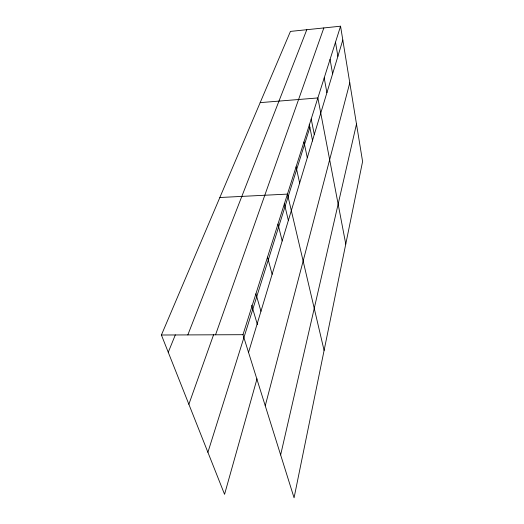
<?xml version="1.0" encoding="UTF-8"?>
<svg xmlns="http://www.w3.org/2000/svg" width="524" height="524" viewBox="0 0 524 524"><rect width="100%" height="100%" fill="white"/><g stroke="black" fill="none" stroke-linecap="round" stroke-linejoin="round"><path stroke-width="0.79" d="M280.641 454.924L356.49 124.064M265.249 405.792L349.777 82.838M257.015 378.819L224.56 494.329L161.412 335.013L290.44 31.407L340.561 26.2L362.588 161.516L294.069 497.8L242.985 334.692L340.561 26.2M248.54 352.436L342.807 40.014M207.904 452.31L309.874 127.411M215.561 334.803L323.839 27.936M188.869 404.279L213.661 334.528M187.834 334.908L306.795 29.711M168.256 352.272L175.33 334.869M260.173 102.632L317.865 97.942L345.768 244.053M219.851 197.509L287.453 194.103L324.094 350.432M161.412 335.013L242.985 334.692M251.677 305.21L257.435 324.69M255.922 293.787L260.959 311.276M267.522 257.12L272.113 274.314M277.975 224.062L282.181 240.929M284.277 203.391L288.41 220.669M296.073 166.835L299.656 183.014M303.959 141.899L307.287 157.737M309.232 124.234L312.625 141.008M311.197 119.02L314.295 134.504M324.205 77.906L326.911 92.702M330.068 59.369L332.602 73.832M335.504 42.182L337.888 56.317"/></g></svg>
